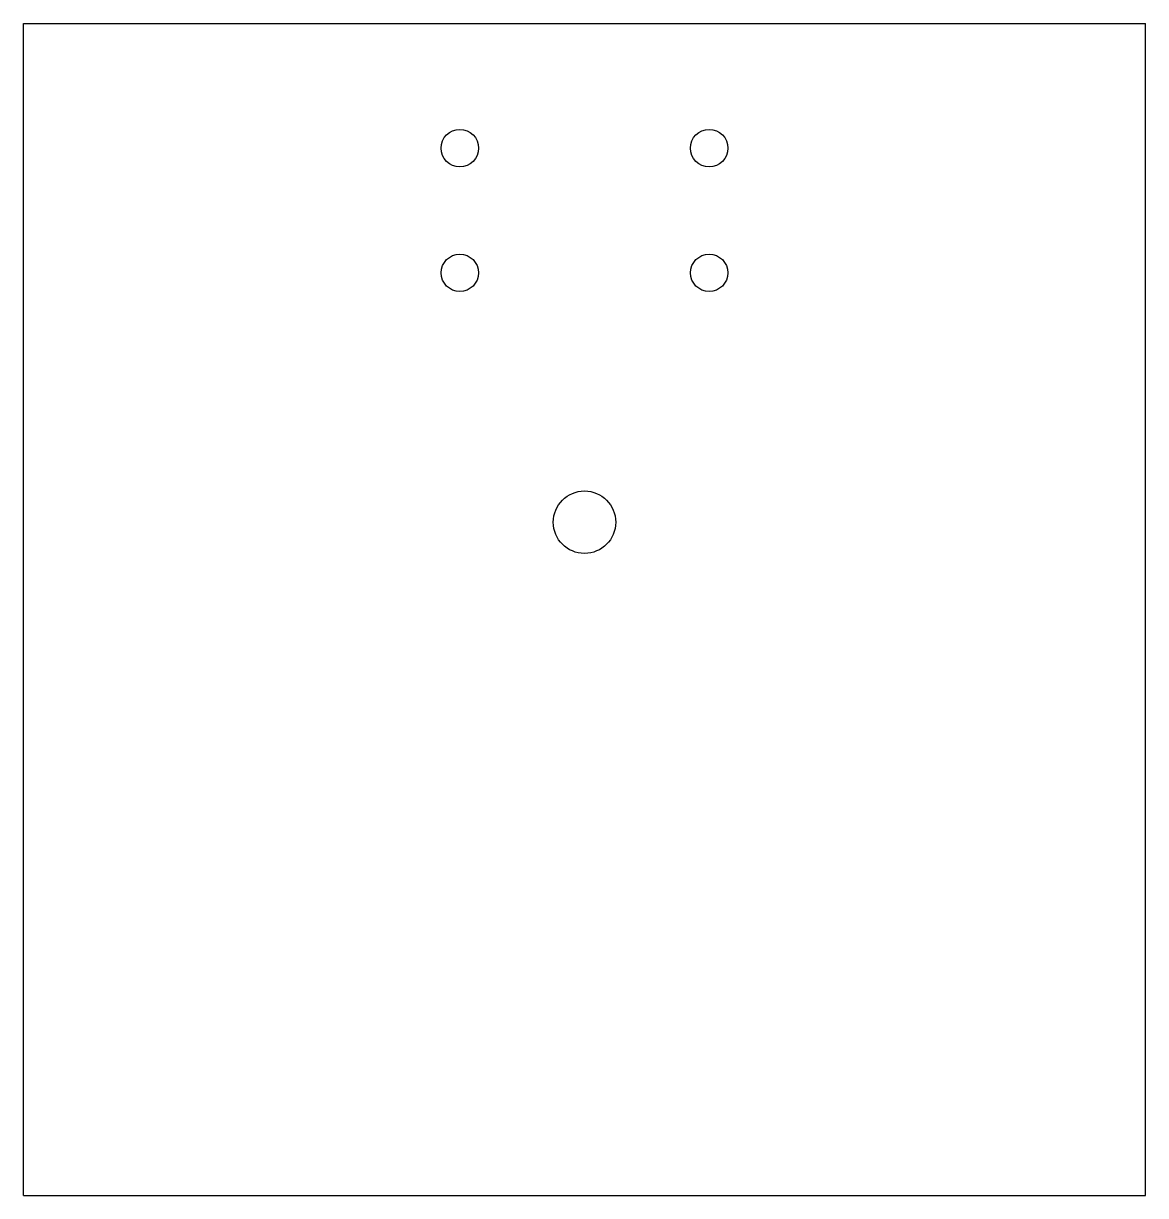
# Model space of a CAD drawing. Header units: millimetres. Extents: x 0 to 114, y 0 to 119.
import ezdxf

# ---------------------------------------------------------------- set-up
doc = ezdxf.new("R2010")
doc.units = ezdxf.units.MM

msp = doc.modelspace()

# ---------------------------------------------------------------- linework, layer by layer
at = {"color": 7, "linetype": 'Continuous', "lineweight": 25}
for p, q in [((0, 0), (0, 119.38)), ((0, 119.38), (114.3, 119.38)), ((114.3, 0), (114.3, 119.38)), ((0, 0), (114.3, 0))]:
    msp.add_line(p, q, dxfattribs=at)
for centre, radius in [((44.45, 106.68), 1.91), ((69.85, 106.68), 1.91), ((44.45, 93.98), 1.9), ((69.85, 93.98), 1.9), ((57.15, 68.58), 3.18)]:
    msp.add_circle(centre, radius, dxfattribs=at)

doc.saveas('drawing.dxf')
